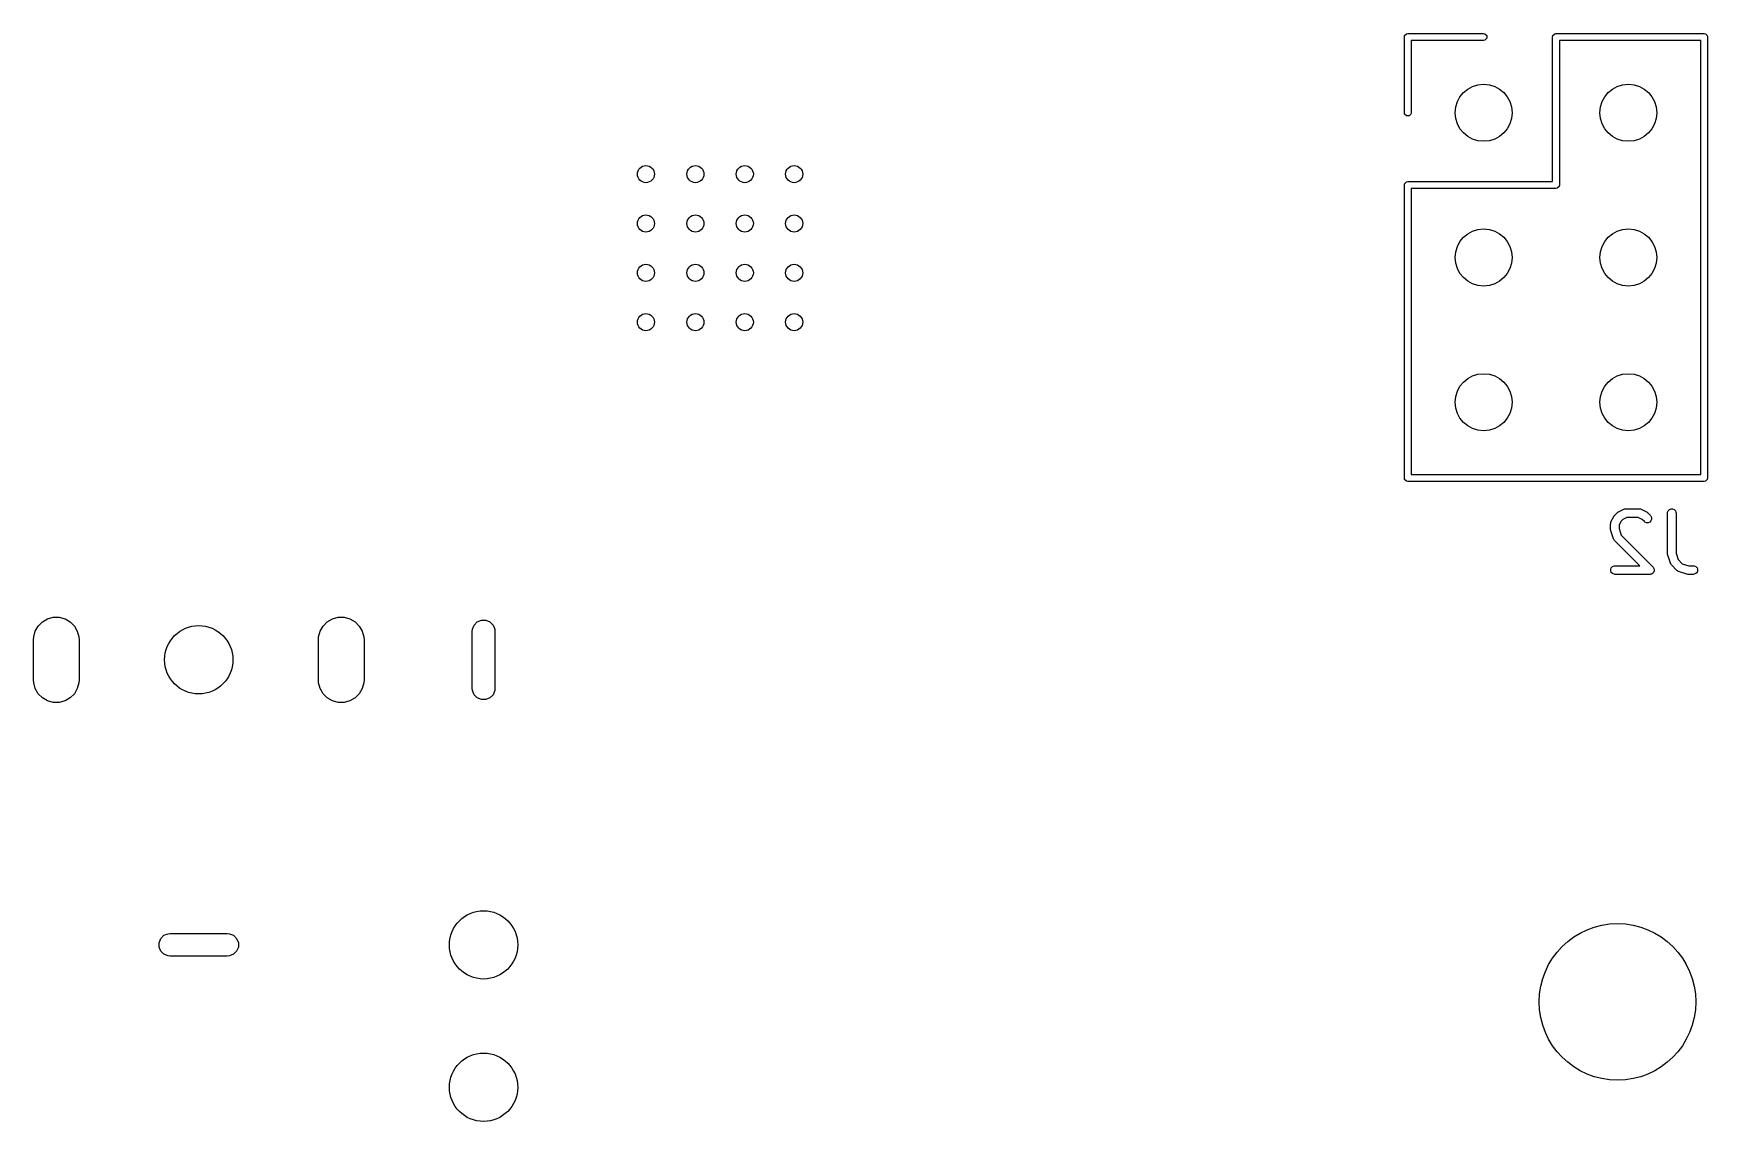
# Model space of a CAD drawing. Extents: x 1.99 to 4.42, y -4.22 to -2.13.
# Drawn here: x 3.236 to 4.393, y -4.217 to -3.465 of the extents above; entities that cross this region are included whole.
import ezdxf

# ---------------------------------------------------------------- set-up
doc = ezdxf.new("R2010")
doc.units = 0
doc.header["$MEASUREMENT"] = 0
doc.layers.add('BLACK', color=7, linetype='CONTINUOUS')

msp = doc.modelspace()

# ---------------------------------------------------------------- linework, layer by layer
at = {"layer": 'BLACK', "linetype": 'CONTINUOUS'}
for p, q in [((4.1835, -3.4673), (4.1836, -3.4664)), ((4.1835, -3.5197), (4.1835, -3.4673)), ((4.1836, -3.4664), (4.1849, -3.4651)), ((4.1849, -3.4651), (4.1858, -3.465)), ((4.1858, -3.465), (4.2382, -3.465)), ((4.2382, -3.4697), (4.1882, -3.4697)), ((4.1882, -3.4697), (4.1882, -3.5197)), ((4.2382, -3.465), (4.2391, -3.4651)), ((4.2391, -3.4695), (4.2382, -3.4697)), ((4.2391, -3.4651), (4.2404, -3.4664)), ((4.2404, -3.4682), (4.2391, -3.4695)), ((4.2404, -3.4664), (4.2404, -3.4682)), ((4.2858, -3.4673), (4.286, -3.4664)), ((4.2858, -3.5673), (4.2858, -3.4673)), ((4.286, -3.4664), (4.2873, -3.4651)), ((4.2873, -3.4651), (4.2882, -3.465)), ((4.2882, -3.465), (4.3906, -3.465)), ((4.2906, -3.4697), (4.2906, -3.5697)), ((4.3882, -3.4697), (4.2906, -3.4697)), ((4.3882, -3.7697), (4.3882, -3.4697)), ((4.3906, -3.465), (4.3915, -3.4651)), ((4.3915, -3.4651), (4.3927, -3.4664)), ((4.3927, -3.4664), (4.3929, -3.4673)), ((4.3929, -3.4673), (4.3929, -3.772)), ((4.1836, -3.5206), (4.1835, -3.5197)), ((4.1849, -3.5219), (4.1836, -3.5206)), ((4.1867, -3.5219), (4.1849, -3.5219)), ((4.188, -3.5206), (4.1867, -3.5219)), ((4.1882, -3.5197), (4.188, -3.5206)), ((4.1835, -3.5697), (4.1836, -3.5688)), ((4.1835, -3.772), (4.1835, -3.5697)), ((4.1836, -3.5688), (4.1849, -3.5675)), ((4.1849, -3.5675), (4.1858, -3.5673)), ((4.1858, -3.5673), (4.2858, -3.5673)), ((4.2882, -3.572), (4.1882, -3.572)), ((4.1882, -3.572), (4.1882, -3.7697)), ((4.2891, -3.5719), (4.2882, -3.572)), ((4.2904, -3.5706), (4.2891, -3.5719)), ((4.2906, -3.5697), (4.2904, -3.5706)), ((4.1882, -3.7697), (4.3882, -3.7697)), ((4.1836, -3.773), (4.1835, -3.772)), ((4.1849, -3.7742), (4.1836, -3.773)), ((4.1858, -3.7744), (4.1849, -3.7742)), ((4.3906, -3.7744), (4.1858, -3.7744)), ((4.3915, -3.7742), (4.3906, -3.7744)), ((4.3927, -3.773), (4.3915, -3.7742)), ((4.3929, -3.772), (4.3927, -3.773)), ((4.3313, -3.7955), (4.335, -3.7936)), ((4.335, -3.7936), (4.3356, -3.7934)), ((4.3356, -3.7934), (4.3357, -3.7934)), ((4.3357, -3.7934), (4.3358, -3.7934)), ((4.3358, -3.7934), (4.3364, -3.7933)), ((4.3364, -3.7933), (4.3457, -3.7933)), ((4.3457, -3.7933), (4.3463, -3.7934)), ((4.3463, -3.7934), (4.3464, -3.7934)), ((4.3464, -3.7934), (4.3465, -3.7934)), ((4.3465, -3.7934), (4.3471, -3.7936)), ((4.3471, -3.7936), (4.3508, -3.7955)), ((4.3658, -3.7946), (4.3666, -3.7938)), ((4.3666, -3.7938), (4.3677, -3.7934)), ((4.3677, -3.7934), (4.3688, -3.7934)), ((4.3688, -3.7934), (4.3699, -3.7938)), ((4.3699, -3.7938), (4.3707, -3.7946)), ((4.3259, -3.8038), (4.326, -3.8032)), ((4.3259, -3.8075), (4.3259, -3.8038)), ((4.326, -3.803), (4.3262, -3.8024)), ((4.326, -3.8031), (4.326, -3.803)), ((4.326, -3.8032), (4.326, -3.8031)), ((4.3262, -3.8024), (4.3281, -3.7987)), ((4.3281, -3.7987), (4.3283, -3.7984)), ((4.3283, -3.7984), (4.3284, -3.7983)), ((4.3283, -3.7984), (4.3283, -3.7984)), ((4.3284, -3.7982), (4.3285, -3.7981)), ((4.3284, -3.7983), (4.3284, -3.7982)), ((4.3285, -3.7981), (4.3287, -3.7979)), ((4.3287, -3.7979), (4.3305, -3.796)), ((4.3305, -3.796), (4.3308, -3.7959)), ((4.3308, -3.7958), (4.3309, -3.7957)), ((4.3308, -3.7959), (4.3308, -3.7958)), ((4.3309, -3.7957), (4.331, -3.7957)), ((4.331, -3.7957), (4.3311, -3.7956)), ((4.3311, -3.7956), (4.3313, -3.7955)), ((4.3332, -3.8018), (4.3318, -3.8044)), ((4.3318, -3.8044), (4.3318, -3.807)), ((4.3344, -3.8006), (4.3332, -3.8018)), ((4.3371, -3.7992), (4.3344, -3.8006)), ((4.345, -3.7992), (4.3371, -3.7992)), ((4.3477, -3.8006), (4.345, -3.7992)), ((4.3493, -3.8021), (4.3477, -3.8006)), ((4.3497, -3.8025), (4.3493, -3.8021)), ((4.3508, -3.8029), (4.3497, -3.8025)), ((4.3508, -3.7955), (4.3511, -3.7956)), ((4.3519, -3.8029), (4.3508, -3.8029)), ((4.3511, -3.7956), (4.3511, -3.7957)), ((4.3511, -3.7957), (4.3512, -3.7957)), ((4.3512, -3.7957), (4.3513, -3.7958)), ((4.3513, -3.7958), (4.3514, -3.7959)), ((4.3514, -3.7959), (4.3516, -3.796)), ((4.3516, -3.796), (4.3535, -3.7979)), ((4.353, -3.8025), (4.3519, -3.8029)), ((4.3538, -3.8016), (4.353, -3.8025)), ((4.3535, -3.7979), (4.3538, -3.7984)), ((4.3538, -3.7984), (4.3543, -3.7994)), ((4.3543, -3.8006), (4.3538, -3.8016)), ((4.3543, -3.7994), (4.3543, -3.8006)), ((4.3653, -3.7957), (4.3658, -3.7946)), ((4.3653, -3.7963), (4.3653, -3.7957)), ((4.3653, -3.8244), (4.3653, -3.7963)), ((4.3707, -3.7946), (4.3711, -3.7957)), ((4.3711, -3.7957), (4.3712, -3.7963)), ((4.3712, -3.7963), (4.3712, -3.8239)), ((4.3259, -3.8078), (4.3259, -3.8075)), ((4.3259, -3.8079), (4.3259, -3.8078)), ((4.326, -3.808), (4.3259, -3.8079)), ((4.326, -3.8081), (4.326, -3.808)), ((4.3261, -3.8084), (4.326, -3.8081)), ((4.326, -3.8081), (4.326, -3.8081)), ((4.3279, -3.8141), (4.3261, -3.8084)), ((4.3282, -3.8146), (4.3279, -3.8141)), ((4.3283, -3.8147), (4.3282, -3.8146)), ((4.3283, -3.8148), (4.3283, -3.8147)), ((4.3287, -3.8152), (4.3283, -3.8148)), ((4.3461, -3.8327), (4.3287, -3.8152)), ((4.3318, -3.807), (4.3333, -3.8115)), ((4.3333, -3.8115), (4.3553, -3.8335)), ((4.3653, -3.8247), (4.3653, -3.8244)), ((4.3653, -3.8248), (4.3653, -3.8247)), ((4.3653, -3.8247), (4.3653, -3.8247)), ((4.3653, -3.825), (4.3653, -3.8248)), ((4.3654, -3.825), (4.3653, -3.825)), ((4.3654, -3.8253), (4.3654, -3.825)), ((4.3673, -3.8309), (4.3654, -3.8253)), ((4.3712, -3.8239), (4.3727, -3.8284)), ((4.3727, -3.8284), (4.3755, -3.8312)), ((4.326, -3.835), (4.3264, -3.834)), ((4.326, -3.8362), (4.326, -3.835)), ((4.3264, -3.8373), (4.326, -3.8362)), ((4.3264, -3.834), (4.3272, -3.8332)), ((4.3272, -3.8381), (4.3264, -3.8373)), ((4.3272, -3.8332), (4.3283, -3.8327)), ((4.3283, -3.8385), (4.3272, -3.8381)), ((4.3283, -3.8327), (4.3289, -3.8327)), ((4.3289, -3.8386), (4.3283, -3.8385)), ((4.3289, -3.8327), (4.3461, -3.8327)), ((4.3532, -3.8386), (4.3289, -3.8386)), ((4.3538, -3.8385), (4.3532, -3.8386)), ((4.3541, -3.8384), (4.3538, -3.8385)), ((4.3549, -3.8381), (4.3541, -3.8384)), ((4.3557, -3.8373), (4.3549, -3.8381)), ((4.3553, -3.8335), (4.3557, -3.834)), ((4.3557, -3.834), (4.3561, -3.835)), ((4.3561, -3.8362), (4.3557, -3.8373)), ((4.3561, -3.835), (4.3561, -3.8362)), ((4.3676, -3.8315), (4.3673, -3.8309)), ((4.3677, -3.8316), (4.3676, -3.8315)), ((4.3676, -3.8315), (4.3676, -3.8315)), ((4.368, -3.8321), (4.3677, -3.8316)), ((4.3718, -3.8358), (4.368, -3.8321)), ((4.3722, -3.8362), (4.3718, -3.8358)), ((4.3723, -3.8362), (4.3722, -3.8362)), ((4.3724, -3.8363), (4.3723, -3.8362)), ((4.3729, -3.8365), (4.3724, -3.8363)), ((4.3786, -3.8384), (4.3729, -3.8365)), ((4.3755, -3.8312), (4.38, -3.8327)), ((4.3788, -3.8385), (4.3786, -3.8384)), ((4.3789, -3.8385), (4.3788, -3.8385)), ((4.379, -3.8385), (4.3789, -3.8385)), ((4.3791, -3.8386), (4.379, -3.8385)), ((4.3792, -3.8385), (4.3791, -3.8386)), ((4.3795, -3.8386), (4.3792, -3.8385)), ((4.3832, -3.8386), (4.3795, -3.8386)), ((4.38, -3.8327), (4.3832, -3.8327)), ((4.3832, -3.8327), (4.3838, -3.8327)), ((4.3838, -3.8385), (4.3832, -3.8386)), ((4.3838, -3.8327), (4.3849, -3.8332)), ((4.3849, -3.8381), (4.3838, -3.8385)), ((4.3849, -3.8332), (4.3857, -3.834)), ((4.3857, -3.8373), (4.3849, -3.8381)), ((4.3857, -3.834), (4.3861, -3.835)), ((4.3861, -3.8362), (4.3857, -3.8373)), ((4.3861, -3.835), (4.3861, -3.8362)), ((3.2374, -3.8778), (3.2395, -3.8743)), ((3.2395, -3.8743), (3.2424, -3.8714)), ((3.2424, -3.8714), (3.2459, -3.8693)), ((3.2459, -3.8693), (3.2499, -3.8682)), ((3.2499, -3.8682), (3.254, -3.8682)), ((3.254, -3.8682), (3.258, -3.8693)), ((3.258, -3.8693), (3.2616, -3.8714)), ((3.2616, -3.8714), (3.2645, -3.8743)), ((3.2645, -3.8743), (3.2665, -3.8778)), ((3.4343, -3.8778), (3.4363, -3.8743)), ((3.4363, -3.8743), (3.4392, -3.8714)), ((3.4392, -3.8714), (3.4428, -3.8693)), ((3.4428, -3.8693), (3.4468, -3.8682)), ((3.4468, -3.8682), (3.4509, -3.8682)), ((3.4509, -3.8682), (3.4548, -3.8693)), ((3.4548, -3.8693), (3.4584, -3.8714)), ((3.4584, -3.8714), (3.4613, -3.8743)), ((3.4613, -3.8743), (3.4634, -3.8778)), ((3.5395, -3.8764), (3.5407, -3.8736)), ((3.5407, -3.8736), (3.5429, -3.8714)), ((3.5429, -3.8714), (3.5457, -3.8702)), ((3.5457, -3.8702), (3.5488, -3.8702)), ((3.5488, -3.8702), (3.5516, -3.8714)), ((3.5516, -3.8714), (3.5538, -3.8736)), ((3.5538, -3.8736), (3.555, -3.8764)), ((3.2362, -3.8839), (3.2364, -3.8818)), ((3.2362, -3.9114), (3.2362, -3.8839)), ((3.2364, -3.8818), (3.2374, -3.8778)), ((3.2665, -3.8778), (3.2676, -3.8818)), ((3.2676, -3.8818), (3.2677, -3.8839)), ((3.2677, -3.8839), (3.2677, -3.9114)), ((3.4331, -3.8839), (3.4332, -3.8818)), ((3.4331, -3.9114), (3.4331, -3.8839)), ((3.4332, -3.8818), (3.4343, -3.8778)), ((3.4634, -3.8778), (3.4644, -3.8818)), ((3.4644, -3.8818), (3.4646, -3.8839)), ((3.4646, -3.8839), (3.4646, -3.9114)), ((3.5394, -3.878), (3.5395, -3.8764)), ((3.5394, -3.9173), (3.5394, -3.878)), ((3.555, -3.8764), (3.5551, -3.878)), ((3.5551, -3.878), (3.5551, -3.9173)), ((3.2364, -3.9135), (3.2362, -3.9114)), ((3.2374, -3.9174), (3.2364, -3.9135)), ((3.2395, -3.921), (3.2374, -3.9174)), ((3.2424, -3.9239), (3.2395, -3.921)), ((3.2645, -3.921), (3.2616, -3.9239)), ((3.2665, -3.9174), (3.2645, -3.921)), ((3.2676, -3.9135), (3.2665, -3.9174)), ((3.2677, -3.9114), (3.2676, -3.9135)), ((3.4332, -3.9135), (3.4331, -3.9114)), ((3.4343, -3.9174), (3.4332, -3.9135)), ((3.4363, -3.921), (3.4343, -3.9174)), ((3.4392, -3.9239), (3.4363, -3.921)), ((3.4613, -3.921), (3.4584, -3.9239)), ((3.4634, -3.9174), (3.4613, -3.921)), ((3.4644, -3.9135), (3.4634, -3.9174)), ((3.4646, -3.9114), (3.4644, -3.9135)), ((3.5395, -3.9189), (3.5394, -3.9173)), ((3.5407, -3.9217), (3.5395, -3.9189)), ((3.555, -3.9189), (3.5538, -3.9217)), ((3.5551, -3.9173), (3.555, -3.9189)), ((3.2459, -3.926), (3.2424, -3.9239)), ((3.2499, -3.927), (3.2459, -3.926)), ((3.254, -3.927), (3.2499, -3.927)), ((3.258, -3.926), (3.254, -3.927)), ((3.2616, -3.9239), (3.258, -3.926)), ((3.4428, -3.926), (3.4392, -3.9239)), ((3.4468, -3.927), (3.4428, -3.926)), ((3.4509, -3.927), (3.4468, -3.927)), ((3.4548, -3.926), (3.4509, -3.927)), ((3.4584, -3.9239), (3.4548, -3.926)), ((3.5429, -3.9239), (3.5407, -3.9217)), ((3.5457, -3.925), (3.5429, -3.9239)), ((3.5488, -3.925), (3.5457, -3.925)), ((3.5516, -3.9239), (3.5488, -3.925)), ((3.5538, -3.9217), (3.5516, -3.9239)), ((3.323, -4.093), (3.3242, -4.0901)), ((3.323, -4.096), (3.323, -4.093)), ((3.3242, -4.0901), (3.3263, -4.0879)), ((3.3263, -4.0879), (3.3292, -4.0868)), ((3.3292, -4.0868), (3.3307, -4.0866)), ((3.3307, -4.0866), (3.3701, -4.0866)), ((3.3701, -4.0866), (3.3716, -4.0868)), ((3.3716, -4.0868), (3.3745, -4.0879)), ((3.3745, -4.0879), (3.3766, -4.0901)), ((3.3766, -4.0901), (3.3778, -4.093)), ((3.3778, -4.093), (3.3778, -4.096)), ((3.3242, -4.0989), (3.323, -4.096)), ((3.3263, -4.101), (3.3242, -4.0989)), ((3.3292, -4.1022), (3.3263, -4.101)), ((3.3307, -4.1024), (3.3292, -4.1022)), ((3.3701, -4.1024), (3.3307, -4.1024)), ((3.3716, -4.1022), (3.3701, -4.1024)), ((3.3745, -4.101), (3.3716, -4.1022)), ((3.3766, -4.0989), (3.3745, -4.101)), ((3.3778, -4.096), (3.3766, -4.0989))]:
    msp.add_line(p, q, dxfattribs=at)
at = {"layer": 'BLACK'}
for centre, radius in [((4.2382, -3.5197), 0.0197), ((4.3382, -3.5197), 0.0197), ((3.6594, -3.5621), 0.00591), ((3.6936, -3.5621), 0.00591), ((3.7277, -3.5621), 0.00591), ((3.7618, -3.5621), 0.00591), ((3.6594, -3.5962), 0.00591), ((3.6936, -3.5962), 0.00591), ((3.7277, -3.5962), 0.00591), ((3.7618, -3.5962), 0.00591), ((4.2382, -3.6197), 0.0197), ((4.3382, -3.6197), 0.0197), ((3.6594, -3.6303), 0.00591), ((3.6936, -3.6303), 0.00591), ((3.7277, -3.6303), 0.00591), ((3.7618, -3.6303), 0.00591), ((3.6594, -3.6644), 0.00591), ((3.6936, -3.6644), 0.00591), ((3.7277, -3.6644), 0.00591), ((3.7618, -3.6644), 0.00591), ((4.2382, -3.7197), 0.0197), ((4.3382, -3.7197), 0.0197), ((3.3504, -3.8976), 0.0236), ((3.5472, -4.0945), 0.0236), ((4.3307, -4.1339), 0.0541), ((3.5472, -4.1929), 0.0236)]:
    msp.add_circle(centre, radius, dxfattribs=at)

doc.saveas('drawing.dxf')
